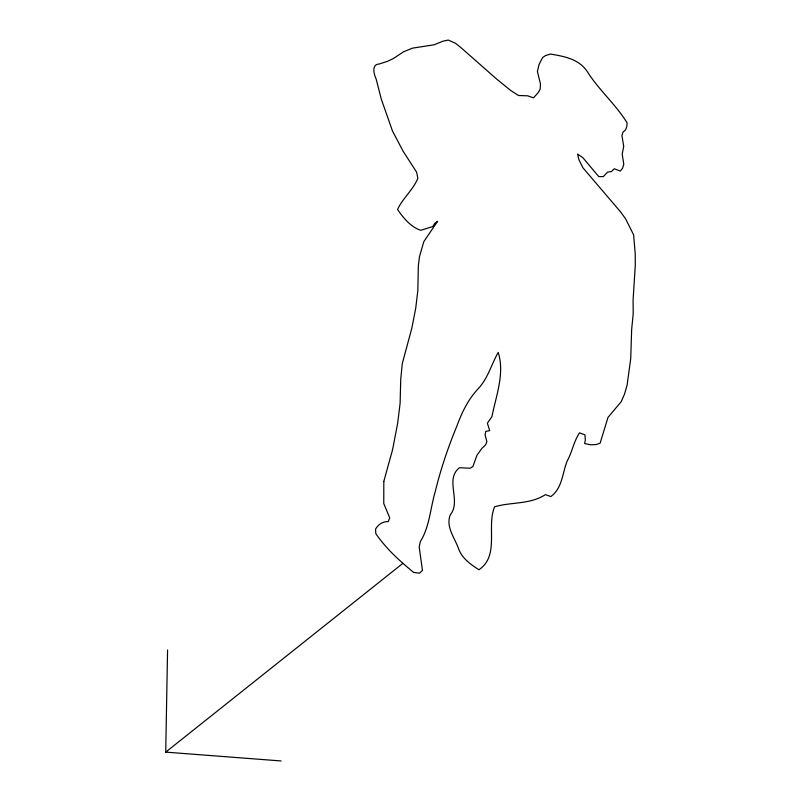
<?xml version="1.0" encoding="UTF-8"?>
<svg xmlns="http://www.w3.org/2000/svg" width="801" height="801" viewBox="0 0 801 801"><rect width="100%" height="100%" fill="white"/><g stroke="black" fill="none" stroke-linecap="round" stroke-linejoin="round"><path stroke-width="1.2" d="M281.091 760.95L165.717 752.129L167.569 650.001M165.717 752.129L402.983 563.273M383.809 481.421L383.759 503.529L389.727 517.867L388.265 521.591C382.888 521.311 378.192 524.465 375.599 529.04L375.779 533.596C385.992 548.545 399.719 561.01 413.646 572.405L419.424 573.166L422.457 570.462L419.183 546.903L420.345 541.606C429.616 526.838 430.357 507.964 435.323 491.333C440.77 468.805 448.23 447.058 457.011 425.721C462.107 411.884 468.575 398.628 478.838 388.054C488.049 377.802 491.524 364.275 498.202 352.38C504.91 373.346 496.069 395.834 491.934 416.57L487.388 423.198L489.721 430.638L485.746 431.399L485.106 434.893L486.868 441.762L485.586 444.885L481.962 448.3L476.945 455.248L472.92 466.512L470.177 468.215L459.434 467.754C444.395 479.609 461.686 500.865 450.232 514.913C445.767 526.257 454.027 537.161 458.072 547.313C461.266 557.826 470.167 564.144 478.938 569.761C499.904 555.564 486.217 526.487 494.618 506.773C511.358 501.867 530.202 504.6 545.421 494.607L550.848 496.56C562.392 488.139 562.332 473.141 567.178 461.006C572.144 452.124 573.746 441.461 579.493 432.85L584.92 434.813L585.331 439.849L584.64 443.554L590.647 444.785L595.964 444.575L600.119 443.223L607.979 417.421L621.175 401.722L624.5 394.152L627.123 385.121L630.727 358.508L631.649 329.521L633.211 313.802L633.09 300.025L635.283 265.331L635.223 253.937L633.631 234.873L625.561 218.743L620.184 211.424L582.958 167.83L578.923 159.759L577.581 154.072L582.898 157.717L598.788 176.6L603.293 176.62L607.609 172.085L611.523 171.524L614.207 168.741L620.274 171.074L622.617 168.21L623.779 164.195L622.197 154.142L623.709 146.353L621.956 135.619L622.948 132.205L625.451 130.022L626.793 126.698L627.143 122.913C615.789 104.34 598.838 90.062 587.283 71.589C578.863 58.914 564.144 56.33 550.357 54.057L545.401 55.649L542.597 57.542L539.093 64.42L537.401 71.529L540.505 84.095L540.164 89.161L538.522 92.205L533.506 97.862L527.729 95.82L518.437 95.499L510.547 90.363L496.29 78.748L461.636 48.23L455.569 43.324L448.26 40.05L443.063 41.151L434.132 44.786L412.525 48.14L403.584 51.775L393.371 58.533L387.704 61.236L379.013 64.07A23.549 9.912 51.5 0 0 376.15 79.049L381.246 98.974L392.54 131.134L403.183 151.319L416.62 172.185L417.852 178.283C413.116 189.927 402.843 198.087 397.546 209.441C403.354 217.992 410.683 226.943 420.745 230.308L432.72 226.553L434.763 223.399L437.616 221.296L423.849 241.582L419.474 256.63L418.372 265.602L417.802 290.803L415.709 308.335L411.814 328.22L402.312 363.494L400.74 379.223L400.11 403.344L397.616 423.569L393.882 442.843A328.45 138.183 51.5 0 1 390.628 456.66L383.809 481.421"/></g></svg>
